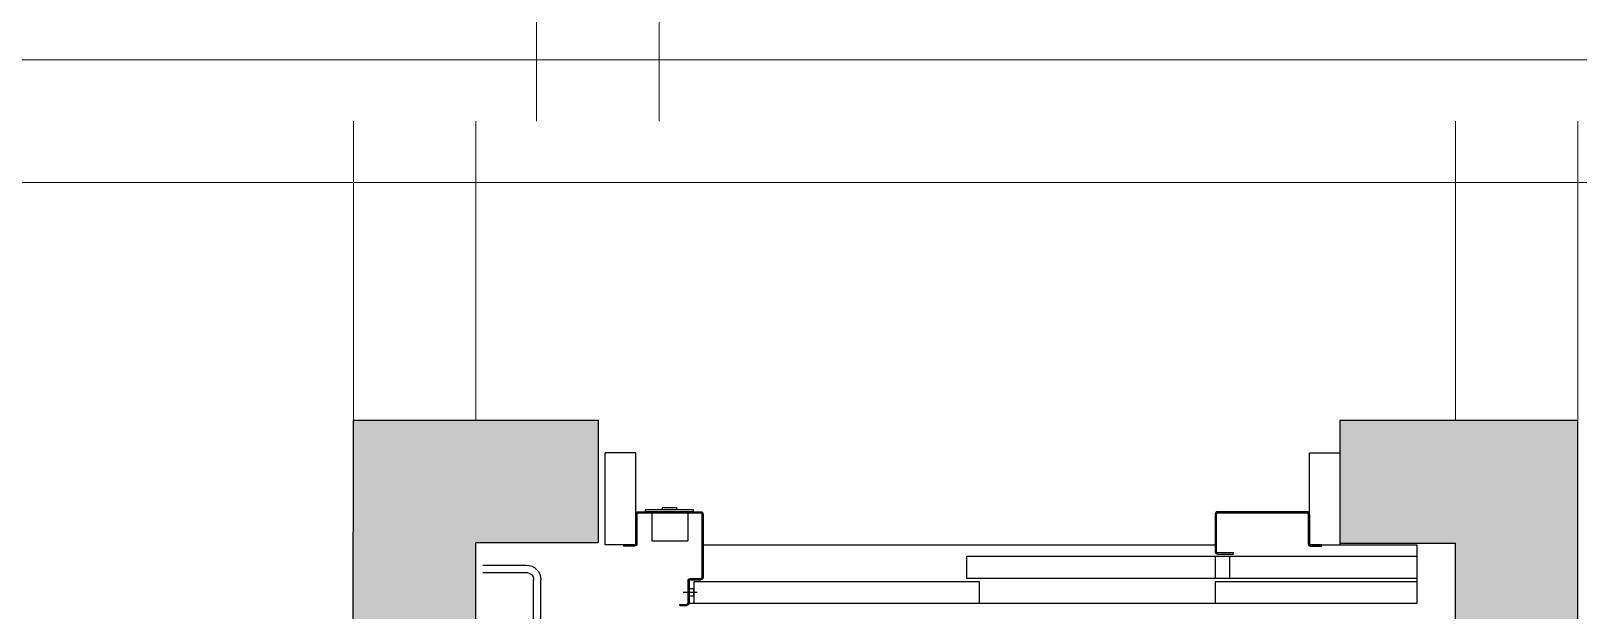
# Model space of a CAD drawing. Header units: metres. Extents: x 219 to 707, y -561 to -17.
# Drawn here: x 407.27 to 409.796, y -80.971 to -80.027 of the extents above; entities that cross this region are included whole.
import ezdxf

# ---------------------------------------------------------------- set-up
doc = ezdxf.new("R2010")
doc.units = ezdxf.units.M
doc.linetypes.add('CYPE_PUNTO', pattern=[0.075, 0, -0.075])
doc.layers.add('A-ASCENSORES', color=1, linetype='Continuous')
doc.layers.add('MUR_CARAS_HORMIGON', color=1, linetype='Continuous', lineweight=20)
doc.layers.add('VIG_CARAS', color=253, linetype='Continuous', lineweight=9)

# ---------------------------------------------------------------- blocks, each defined once
blk = doc.blocks.new('ASCENSOR PT')
for p, q in [((1.515, 0.7714), (1.515, 0.4194)), ((1.527, 0.7714), (1.527, 0.4194)), ((1.2755, 0.4575), (0.0843, 0.4575)), ((0.0843, 0.4575), (0.0843, 0.3625)), ((0.4143, 0.4575), (0.0843, 0.4575)), ((0.0843, 0.4575), (0.0843, 0.4225)), ((0.4143, 0.4225), (0.4143, 0.4575)), ((1.2651, 0.4575), (0.799, 0.4575)), ((0.799, 0.4575), (0.799, 0.4225)), ((1.2651, 0.4225), (1.2651, 0.4575)), ((1.2731, 0.4213), (1.2731, 0.4575)), ((1.275, 0.4213), (1.275, 0.4575)), ((1.2881, 0.4613), (1.2769, 0.4613)), ((1.2881, 0.4594), (1.2769, 0.4594)), ((1.2881, 0.4613), (1.2881, 0.4594)), ((1.2596, 0.4399), (1.283, 0.4399)), ((1.2651, 0.4449), (1.2651, 0.4349)), ((1.2661, 0.4459), (1.2731, 0.4459)), ((1.2661, 0.4339), (1.2731, 0.4339)), ((0.0843, 0.4225), (0.4143, 0.4225)), ((0.4143, 0.4165), (0.0843, 0.4165)), ((0.0843, 0.4165), (0.0843, 0.3815)), ((0.8201, 0.4165), (0.3901, 0.4165)), ((0.3901, 0.4165), (0.3901, 0.3815)), ((0.4143, 0.3815), (0.4143, 0.4165)), ((0.799, 0.4225), (1.2651, 0.4225)), ((0.8201, 0.3815), (0.8201, 0.4165)), ((1.2501, 0.3122), (1.2501, 0.4156)), ((1.252, 0.3122), (1.252, 0.4156)), ((1.2712, 0.4194), (1.2539, 0.4194)), ((1.2712, 0.4175), (1.2539, 0.4175)), ((1.61, 0.4074), (1.539, 0.4074)), ((0.0843, 0.3815), (0.4143, 0.3815)), ((0.3901, 0.3815), (0.8201, 0.3815)), ((1.61, 0.3954), (1.539, 0.3954)), ((0.2101, 0.3625), (0.0843, 0.3625)), ((0.2601, 0.3625), (0.2101, 0.3625)), ((0.2101, 0.3625), (0.2101, 0.2125)), ((0.2601, 0.3625), (0.2101, 0.3625)), ((0.2101, 0.3625), (0.2101, 0.2125)), ((0.2582, 0.3645), (0.2401, 0.3645)), ((0.2401, 0.3645), (0.2401, 0.3626)), ((0.2582, 0.3645), (0.2401, 0.3645)), ((0.2401, 0.3645), (0.2401, 0.3626)), ((0.2401, 0.3626), (0.2582, 0.3626)), ((0.2401, 0.3626), (0.2582, 0.3626)), ((0.2601, 0.3625), (0.2601, 0.2125)), ((0.2601, 0.3625), (0.2601, 0.2125)), ((0.2601, 0.3123), (0.2601, 0.3607)), ((0.2601, 0.3123), (0.2601, 0.3607)), ((0.262, 0.3123), (0.262, 0.3607)), ((0.262, 0.3123), (0.262, 0.3607)), ((0.4102, 0.3775), (0.384, 0.3775)), ((0.384, 0.3775), (0.384, 0.3756)), ((0.4102, 0.3775), (0.384, 0.3775)), ((0.384, 0.3775), (0.384, 0.3756)), ((0.384, 0.3756), (0.4102, 0.3756)), ((0.384, 0.3756), (0.4102, 0.3756)), ((0.4121, 0.3737), (0.4121, 0.3123)), ((0.4121, 0.3737), (0.4121, 0.3123)), ((0.414, 0.3123), (0.414, 0.3737)), ((0.414, 0.3123), (0.414, 0.3737)), ((1.2501, 0.3625), (0.414, 0.3625)), ((1.3341, 0.3561), (1.2751, 0.3561)), ((1.2751, 0.3084), (1.2751, 0.3561)), ((1.3341, 0.3084), (1.3341, 0.3561)), ((1.3582, 0.3122), (1.3582, 0.3606)), ((1.3601, 0.3625), (1.3601, 0.2125)), ((1.3601, 0.3625), (1.4101, 0.3625)), ((1.3601, 0.3122), (1.3601, 0.3606)), ((1.362, 0.3644), (1.3801, 0.3644)), ((1.362, 0.3625), (1.3801, 0.3625)), ((1.3801, 0.3625), (1.3801, 0.3644)), ((1.4101, 0.3625), (1.4101, 0.2125)), ((0.4102, 0.3104), (0.2639, 0.3104)), ((0.4102, 0.3104), (0.2639, 0.3104)), ((0.2639, 0.3085), (0.4102, 0.3085)), ((0.2639, 0.3085), (0.4102, 0.3085)), ((1.3051, 0.3103), (1.2539, 0.3103)), ((1.3563, 0.3084), (1.2539, 0.3084)), ((1.2656, 0.3084), (1.2656, 0.3055)), ((1.2656, 0.3084), (1.3446, 0.3084)), ((1.2656, 0.3055), (1.3446, 0.3055)), ((1.3341, 0.3084), (1.2751, 0.3084)), ((1.2938, 0.3055), (1.3165, 0.3055)), ((1.2938, 0.3017), (1.2938, 0.3055)), ((1.3563, 0.3103), (1.3051, 0.3103)), ((1.3051, 0.3084), (1.3051, 0.3103)), ((1.3165, 0.3055), (1.3165, 0.3017)), ((1.3446, 0.3055), (1.3446, 0.3084)), ((1.3165, 0.3017), (1.2938, 0.3017)), ((0.2601, 0.2125), (0.2101, 0.2125)), ((0.2601, 0.2125), (0.2101, 0.2125)), ((1.3601, 0.2125), (1.4101, 0.2125))]:
    blk.add_line(p, q)
at = {"extrusion": (0, 0, -1)}
for centre, major_axis, start_param, end_param in [((1.2769, 0.4575), (0.00269, 0.00269), 3.926991, 5.497787), ((1.2769, 0.4575), (0.00134, 0.00134), 3.926991, 5.497787), ((1.2661, 0.4449), (-0.000707, 0.000707), 5.497787, 7.068583), ((1.2661, 0.4349), (-0.000707, 0.000707), 3.926991, 5.497787), ((1.2539, 0.4156), (-0.00269, 0.00269), 5.497787, 7.068583), ((1.2539, 0.4156), (-0.00134, 0.00134), 5.497787, 7.068583), ((1.2712, 0.4213), (0.00269, 0.00269), 0.785398, 2.356194), ((1.2712, 0.4213), (0.00134, 0.00134), 0.785398, 2.356194), ((1.539, 0.4194), (0.017, 0.017), 2.356194, 3.926991), ((1.539, 0.4194), (0.00849, 0.00849), 2.356194, 3.926991), ((1.362, 0.3606), (0.00269, 0.00269), 3.926991, 5.497787), ((1.362, 0.3606), (-0.00134, 0.00134), 5.497787, 7.068583), ((1.2539, 0.3122), (0.00269, 0.00269), 2.356194, 3.926991), ((1.2539, 0.3122), (-0.00134, 0.00134), 3.926991, 5.497787), ((1.3563, 0.3122), (0.00269, 0.00269), 0.785398, 2.356194), ((1.3563, 0.3122), (0.00134, 0.00134), 0.785398, 2.356194)]:
    blk.add_ellipse(centre, major_axis=major_axis, ratio=1, start_param=start_param, end_param=end_param, dxfattribs=at)
for centre, major_axis, start_param, end_param in [((0.2582, 0.3607), (-0.00269, 0.00269), 3.926991, 5.497787), ((0.2582, 0.3607), (0.00269, 0.00269), 5.497787, 7.068583), ((0.2582, 0.3607), (0.00134, 0.00134), 5.497787, 7.068583), ((0.2582, 0.3607), (-0.00134, 0.00134), 3.926991, 5.497787), ((0.4102, 0.3737), (-0.00269, 0.00269), 3.926991, 5.497787), ((0.4102, 0.3737), (-0.00269, 0.00269), 3.926991, 5.497787), ((0.4102, 0.3737), (0.00134, 0.00134), 5.497787, 7.068583), ((0.4102, 0.3737), (0.00134, 0.00134), 5.497787, 7.068583), ((0.2639, 0.3123), (-0.00269, 0.00269), 0.785398, 2.356194), ((0.2639, 0.3123), (-0.00269, 0.00269), 0.785398, 2.356194), ((0.2639, 0.3123), (-0.00134, 0.00134), 0.785398, 2.356194), ((0.2639, 0.3123), (-0.00134, 0.00134), 0.785398, 2.356194), ((0.4102, 0.3123), (0.00134, 0.00134), 3.926991, 5.497787), ((0.4102, 0.3123), (0.00269, 0.00269), 3.926991, 5.497787), ((0.4102, 0.3123), (-0.00134, 0.00134), 2.356194, 3.926991), ((0.4102, 0.3123), (0.00269, 0.00269), 3.926991, 5.497787)]:
    blk.add_ellipse(centre, major_axis=major_axis, ratio=1, start_param=start_param, end_param=end_param)
blk = doc.blocks.new('A$Ce6b0c617')
h = blk.add_hatch(color=252)
h.dxf.hatch_style = 1
h.paths.add_polyline_path([(1.3501, -10.2361), (1.3501, -10.236), (0.9615, -10.236), (0.9615, -10.4359), (1.1501, -10.4359), (1.1501, -11.0076), (1.1618, -11.0076), (1.1618, -11.8822), (1.1501, -11.8822), (1.1501, -12.0358), (0, -12.0358), (0, -12.2357), (1.3501, -12.2358)])
h.paths.add_polyline_path([(-0.2496, -10.2838), (-0.2498, -10.2357), (-0.6496, -10.2356), (-0.6498, -12.2356), (0, -12.2357), (0, -12.0358), (-0.4498, -12.0358), (-0.4496, -10.4356), (-0.2496, -10.4357)])
at = {"color": 5}
for p, q in [((-0.6498, -12.2358), (-0.6496, -10.2356)), ((1.3501, -12.2358), (1.3501, -10.2361)), ((-0.4498, -12.0358), (-0.4496, -10.4356)), ((1.1501, -12.0358), (1.1501, -10.4361))]:
    blk.add_line(p, q, dxfattribs=at)
for points in [[(-0.6496, -10.2356), (-0.2496, -10.2357), (-0.2496, -10.4357), (-0.4496, -10.4356)], [(1.3501, -10.236), (0.9615, -10.236), (0.9615, -10.436), (1.1501, -10.436)]]:
    blk.add_lwpolyline(points, dxfattribs=at)
at = {"layer": 'MUR_CARAS_HORMIGON', "color": 5}
for p, q in [((-0.6498, -12.2358), (-0.6496, -10.2356)), ((-0.2496, -10.2357), (-0.6496, -10.2356)), ((1.3501, -12.2358), (1.3501, -10.2361)), ((-0.4498, -12.0358), (-0.4496, -10.4356)), ((-0.2496, -10.4357), (-0.4496, -10.4356)), ((1.1501, -12.0358), (1.1501, -10.4361))]:
    blk.add_line(p, q, dxfattribs=at)
at = {"layer": 'VIG_CARAS'}
for p, q in [((-0.3503, -9.6477), (-0.3503, -4.0492)), ((-0.3503, -9.6477), (-0.3503, -4.0492)), ((-0.1503, -9.6477), (-0.1503, -4.0492)), ((-0.1503, -9.6477), (-0.1503, -4.0492)), ((-2.85, -9.6477), (6.2992, -9.6477)), ((-2.85, -9.6477), (6.2992, -9.6477)), ((-2.95, -9.8477), (6.2992, -9.8477)), ((-2.95, -9.8477), (6.2992, -9.8477)), ((-0.6496, -10.2356), (-0.6496, -9.8477)), ((-0.6496, -10.2356), (-0.6496, -9.8477)), ((-0.4496, -10.2356), (-0.4496, -9.8477)), ((-0.4496, -10.2356), (-0.4496, -9.8477)), ((1.1501, -10.2361), (1.1501, -9.8477)), ((1.1501, -10.2361), (1.1501, -9.8477)), ((1.3501, -10.2361), (1.3501, -9.8477)), ((1.3501, -10.2361), (1.3501, -9.8477))]:
    blk.add_line(p, q, dxfattribs=at)
at = {"layer": 'VIG_CARAS', "linetype": 'CYPE_PUNTO'}
for p, q in [((-0.6496, -9.8477), (-0.6496, -9.6477)), ((-0.6496, -9.8477), (-0.6496, -9.6477)), ((-0.4496, -9.8477), (-0.4496, -9.6477)), ((-0.4496, -9.8477), (-0.4496, -9.6477)), ((-0.3503, -9.6477), (-0.3503, -9.8477)), ((-0.3503, -9.6477), (-0.3503, -9.8477)), ((-0.1503, -9.6477), (-0.1503, -9.8477)), ((-0.1503, -9.6477), (-0.1503, -9.8477)), ((1.1501, -9.8477), (1.1501, -9.6477)), ((1.1501, -9.8477), (1.1501, -9.6477)), ((1.3501, -9.8477), (1.3501, -9.6477)), ((1.3501, -9.8477), (1.3501, -9.6477))]:
    blk.add_line(p, q, dxfattribs=at)

msp = doc.modelspace()

# ---------------------------------------------------------------- block references
msp.add_blockref('A$Ce6b0c617', (408.4456, -70.426))
at = {"layer": 'A-ASCENSORES', "rotation": 180}
msp.add_blockref('ASCENSOR PT', (409.6173, -80.5024), dxfattribs=at)

doc.saveas('drawing.dxf')
